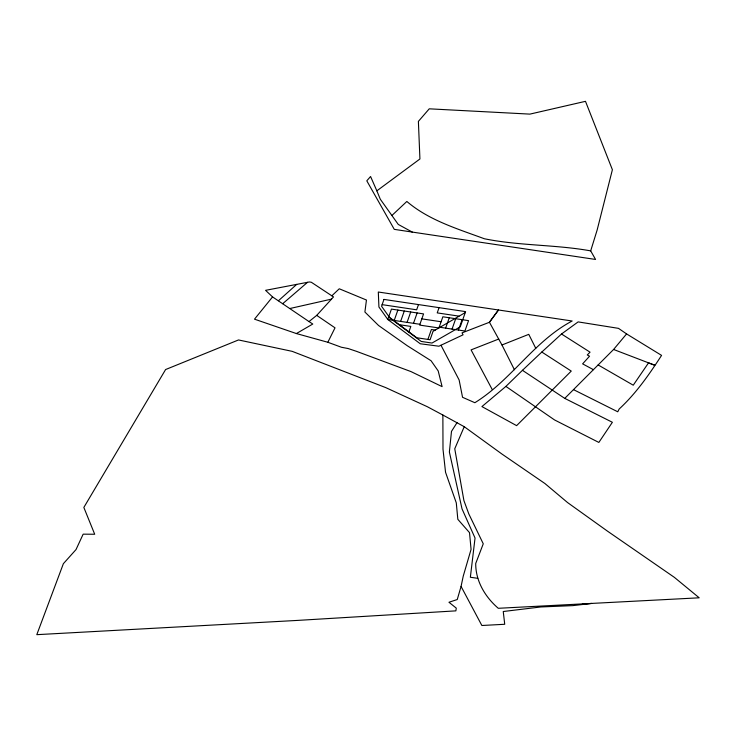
<?xml version="1.0" encoding="UTF-8"?>
<svg xmlns="http://www.w3.org/2000/svg" width="736" height="736" viewBox="0 0 736 736"><rect width="100%" height="100%" fill="white"/><g stroke="black" fill="none" stroke-linecap="round" stroke-linejoin="round"><path stroke-width="1.1" d="M461.067 586.417L463.248 576.122L471.068 549.378L469.513 532.643L457.829 519.312L456.292 502.881L445.547 472.291L442.998 449.208L442.87 415.03L427.239 406.677L385.747 387.614L292.183 351.348L238.51 339.949L165.6 369.546L83.84 507.435L94.705 534.253L83.159 534.161L76.02 549.571L63.37 563.684L36.8 634.671L297.979 620.384L455.869 610.862L456.283 608.129L448.951 602.25L457.249 599.536L461.067 586.417L481.859 625.499L504.721 624.275L503.249 611.515L540.859 606.961L572.81 605.627L591.615 603.446L582.332 603.916M590.686 250.875L597.154 229.982L612.389 169.731L585.488 101.329L529.902 114.117L429.254 108.818L418.388 121.394L419.925 158.985L376.85 190.836L380.31 199.235L398.259 224.425L412.27 232.079L595.562 259.449L590.686 250.875C555.459 244.518 519.331 245.879 484.316 238.74C457.452 228.795 428.996 220.358 406.842 201.462L392.003 215.4M394.22 320.445L397.863 310.058M400.642 321.402L404.285 311.024M407.072 322.368L410.716 311.981M408.912 331.853L410.826 326.425L399.354 324.705M418.49 304.575L416.659 309.81L382.131 304.649M413.494 323.325L417.137 312.947M427.91 339.416L431.388 329.498L435.252 330.078M439.061 307.657L437.221 312.892L459.034 316.149M445.63 328.136L449.273 317.75M452.06 329.093L455.704 318.716M458.482 330.05L462.125 319.672M272.559 296.912L254.5 319.166L296.387 333.555L327.842 342.268L335.018 327.833L316.719 315.376L309 321.568L272.559 296.912L265.558 290.334L309.359 281.962L311.328 282.256L333.518 296.921L316.719 315.376M464.241 426.696L454.756 448.776L463.91 500.563L468.786 513.866L483.258 543.794L475.714 563.491C475.594 581.127 485.245 597.08 498.281 608.295L699.2 597.807L674.332 577.328L607.54 531.19L567.557 502.559L544.907 483.515L501.952 454.048L464.241 426.696L442.87 415.03M457.102 422.528L451.49 431.388L449.374 451.978L462.024 508.88L475.042 538.025L470.359 577.263L477.747 578.312M498.474 309.985L489.44 322.267L462.052 332.865L463.054 334.834L438.904 346.214L420.274 343.767L387.798 319.479L378.92 307.004L378.313 292.017L572.148 321.006C533.996 341.154 511.327 380.144 474.858 402.712L462.548 397.302L459.126 379.969L440.984 345.239M498.465 309.985L489.44 322.267L501.97 344.982L514.409 369.72M522.45 370.318L541.816 352.038L571.256 371.082L516.617 425.638L481.924 406.585L505.899 386.4L522.45 370.318L564.751 398.378L613.585 349.471L626.584 333.914L661.572 355.387C649.124 374.56 636.097 393.42 619.169 409.014L617.752 411.783L573.491 389.629M331.872 295.789L339.268 288.779L366.445 300.03L364.9 312.027L378.571 325.496L407.266 345.727L431.066 360.741L438.196 370.935L442.106 386.63L410.936 371.57L356.491 351.339L348.202 348.56L341.421 347.254L327.842 342.268M541.816 352.038L561.504 334.006L578.128 321.899L618.498 328.357L626.584 333.914M278.447 300.739L296.709 284.381M282.716 303.692L307.528 282.311M296.387 333.555L312.782 324.033L309 321.568M465.262 312.579L433.044 331.347L430.091 339.747L416.806 337.76L389.399 317.271M501.97 344.982L528.761 334.346L535.762 348.284M498.75 339.029L471.077 349.885L492.154 389.408M289.901 308.513L331.513 299.12M421.829 318.863L441.112 321.742M419.925 324.291L387.789 319.479L391.432 309.102L423.568 313.904L419.64 325.091L438.923 327.971L442.851 316.793L468.556 320.638L464.913 331.016L439.199 327.17M412.27 232.079L394.275 229.356L366.795 180.808L370.567 176.502L376.85 190.836M613.585 349.471L654.81 365.258L648.536 362.857L633.254 385.195L598.138 364.946M564.751 398.378L612.38 422.28L598.846 442.437L554.539 419.934L505.899 386.4M593.409 369.674L582.618 363.86L589.554 356.196L587.273 354.964L590.051 352.167L561.504 334.006M383.971 299.414L381.57 306.25L389.979 318.081L421.222 341.44L432.004 343.05L460.248 326.848L465.594 311.622L383.971 299.414"/></g></svg>
